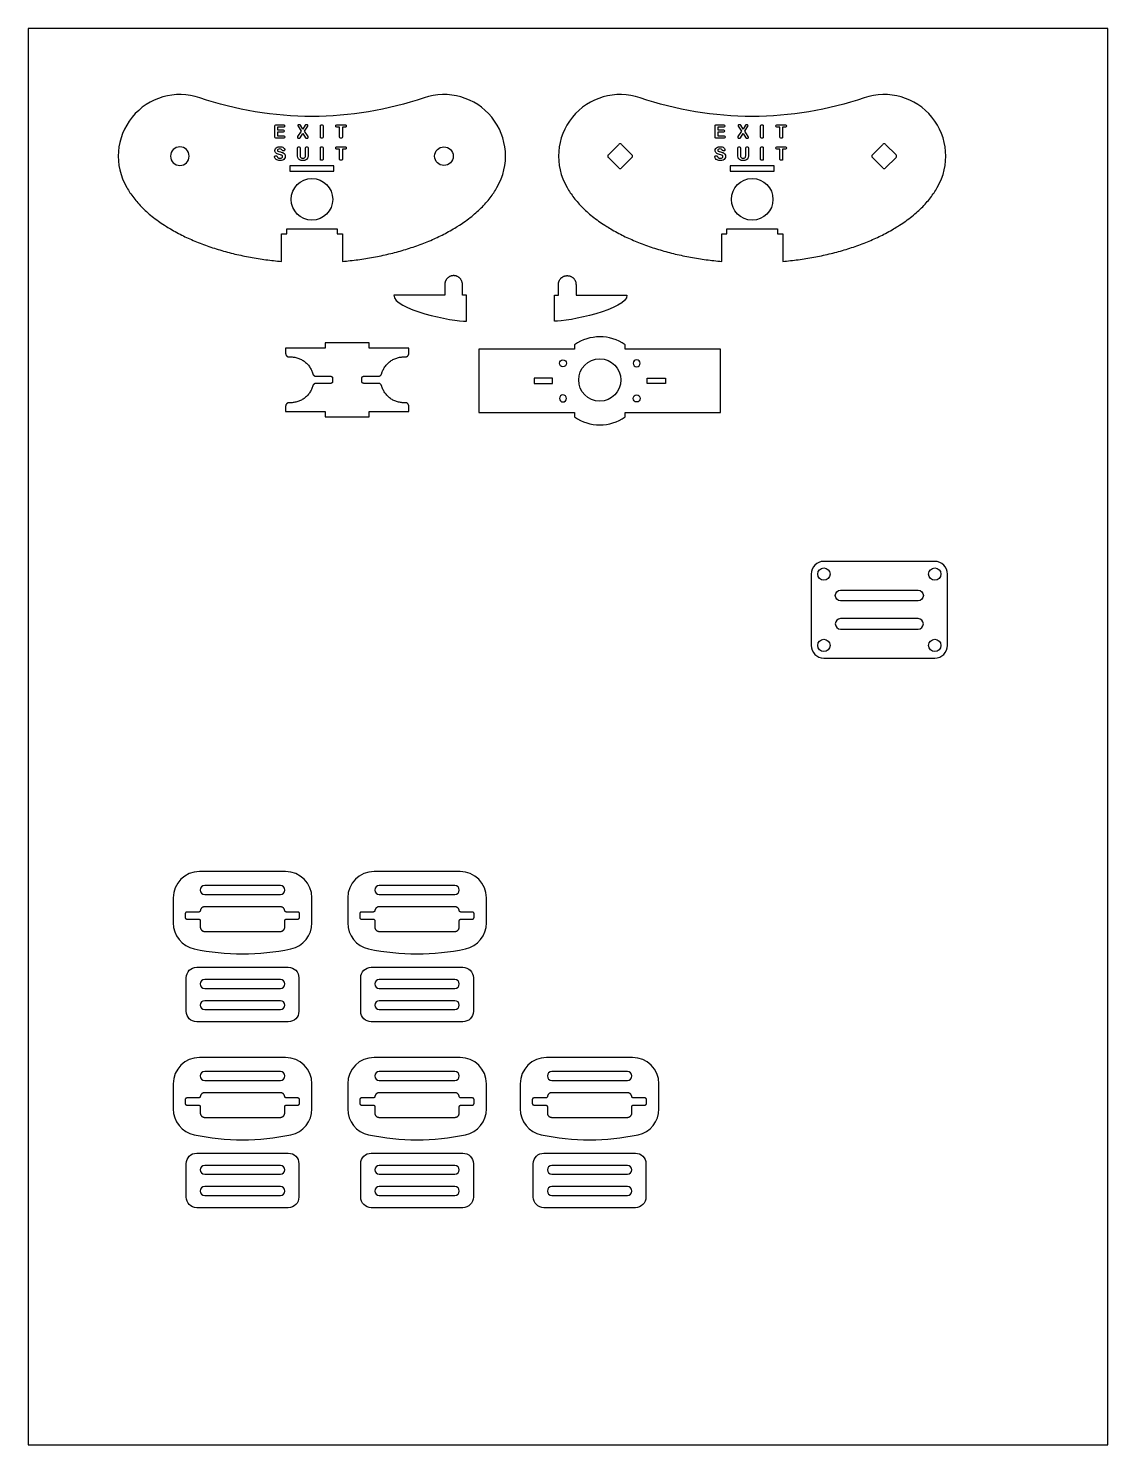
# Model space of a CAD drawing. Header units: millimetres. Extents: x -610 to 2074, y -2456 to 950.
# Drawn here: x 854 to 1467, y -2456 to -1652 of the extents above; entities that cross this region are included whole.
import ezdxf

# ---------------------------------------------------------------- set-up
doc = ezdxf.new("R2010")
doc.units = ezdxf.units.MM
doc.layers.add('18mm birch plywood sheet', color=11, linetype='Continuous', true_color=0xff6151)
doc.layers.add('3mm stainless', color=18, linetype='Continuous', true_color=0x000000)

msp = doc.modelspace()

# ---------------------------------------------------------------- linework, layer by layer
at = {"layer": '18mm birch plywood sheet'}
msp.add_lwpolyline([(854.21, -2455.77), (1467.41, -2455.77), (1467.41, -1651.56), (854.21, -1651.56)], close=True, dxfattribs=at)
at = {"layer": '3mm stainless', "color": 18, "true_color": 0x000000}
for p, q in [((994.61, -1723.96), (995.04, -1723.92)), ((999.36, -1721.09), (998.88, -1721.11)), ((1244.73, -1723.96), (1245.16, -1723.92)), ((1249.48, -1721.09), (1249, -1721.11))]:
    msp.add_line(p, q, dxfattribs=at)
at = {"layer": '3mm stainless'}
for p, q in [((1000.32, -2130.34), (951.5, -2130.34)), ((1099.47, -2130.34), (1050.65, -2130.34)), ((936.5, -2145.34), (936.5, -2159.54)), ((1015.32, -2159.54), (1015.32, -2145.34)), ((1035.65, -2145.34), (1035.65, -2159.54)), ((1114.47, -2159.54), (1114.47, -2145.34)), ((1000.32, -2235.92), (951.5, -2235.92)), ((1099.47, -2235.92), (1050.65, -2235.92)), ((1197.49, -2235.92), (1148.67, -2235.92)), ((936.5, -2250.92), (936.5, -2265.12)), ((1015.32, -2265.12), (1015.32, -2250.92)), ((1035.65, -2250.92), (1035.65, -2265.12)), ((1114.47, -2265.12), (1114.47, -2250.92)), ((1133.67, -2250.92), (1133.67, -2265.12)), ((1212.49, -2265.12), (1212.49, -2250.92))]:
    msp.add_line(p, q, dxfattribs=at)
at = {"layer": '3mm stainless', "color": 18, "true_color": 0x000000}
for points in [[(994.21, -1713.36), (994.21, -1706.87)], [(994.76, -1706.32), (999.29, -1706.32)], [(999.29, -1707.6), (995.74, -1707.6), (995.74, -1709.28), (999.01, -1709.28)], [(999.01, -1710.56), (995.74, -1710.56), (995.74, -1712.63), (999.44, -1712.63)], [(999.56, -1709.83), (999.56, -1710.01)], [(999.84, -1706.87), (999.84, -1707.05)], [(1007.43, -1707.17), (1009.23, -1709.95), (1007.19, -1713.06)], [(1008.36, -1706.32), (1007.89, -1706.32)], [(1008.63, -1713.66), (1010.16, -1711.28), (1011.68, -1713.66)], [(1011.52, -1706.58), (1010.19, -1708.76), (1008.83, -1706.58)], [(1013.13, -1713.06), (1011.1, -1710), (1012.92, -1707.16)], [(1012.45, -1706.32), (1011.99, -1706.32)], [(1020.13, -1713.36), (1020.13, -1706.87)], [(1020.68, -1706.32), (1021.11, -1706.32)], [(1021.66, -1706.87), (1021.66, -1713.36)], [(1028.84, -1707.05), (1028.84, -1706.87)], [(1029.39, -1706.32), (1034.32, -1706.32)], [(1031.09, -1713.36), (1031.09, -1707.6), (1029.39, -1707.6)], [(1034.32, -1707.6), (1032.62, -1707.6), (1032.62, -1713.36)], [(1034.87, -1706.87), (1034.87, -1707.05)], [(1244.33, -1713.36), (1244.33, -1706.87)], [(1244.88, -1706.32), (1249.41, -1706.32)], [(1249.41, -1707.6), (1245.87, -1707.6), (1245.87, -1709.28), (1249.13, -1709.28)], [(1249.13, -1710.56), (1245.87, -1710.56), (1245.87, -1712.63), (1249.56, -1712.63)], [(1249.68, -1709.83), (1249.68, -1710.01)], [(1249.96, -1706.87), (1249.96, -1707.05)], [(1257.55, -1707.17), (1259.35, -1709.95), (1257.31, -1713.06)], [(1258.49, -1706.32), (1258.01, -1706.32)], [(1258.76, -1713.66), (1260.28, -1711.28), (1261.8, -1713.66)], [(1261.64, -1706.58), (1260.31, -1708.76), (1258.95, -1706.58)], [(1263.25, -1713.06), (1261.22, -1710), (1263.04, -1707.16)], [(1262.58, -1706.32), (1262.11, -1706.32)], [(1270.25, -1713.36), (1270.25, -1706.87)], [(1270.8, -1706.32), (1271.23, -1706.32)], [(1271.78, -1706.87), (1271.78, -1713.36)], [(1278.96, -1707.05), (1278.96, -1706.87)], [(1279.51, -1706.32), (1284.44, -1706.32)], [(1281.21, -1713.36), (1281.21, -1707.6), (1279.51, -1707.6)], [(1284.44, -1707.6), (1282.75, -1707.6), (1282.75, -1713.36)], [(1284.99, -1706.87), (1284.99, -1707.05)], [(999.44, -1713.91), (994.76, -1713.91)], [(999.99, -1713.18), (999.99, -1713.36)], [(1007.14, -1722.94), (1007.14, -1719.44)], [(1007.65, -1713.91), (1008.17, -1713.91)], [(1007.69, -1718.89), (1008.12, -1718.89)], [(1008.67, -1719.44), (1008.67, -1723.01)], [(1011.66, -1723.09), (1011.66, -1719.44)], [(1012.14, -1713.91), (1012.67, -1713.91)], [(1012.21, -1718.89), (1012.64, -1718.89)], [(1013.19, -1719.44), (1013.19, -1722.88)], [(1020.12, -1725.94), (1020.12, -1719.44)], [(1020.67, -1718.89), (1021.1, -1718.89)], [(1021.11, -1713.91), (1020.68, -1713.91)], [(1021.65, -1719.44), (1021.65, -1725.94)], [(1028.83, -1719.63), (1028.83, -1719.44)], [(1029.38, -1718.89), (1034.32, -1718.89)], [(1031.09, -1725.94), (1031.09, -1720.18), (1029.38, -1720.18)], [(1032.07, -1713.91), (1031.64, -1713.91)], [(1034.32, -1720.18), (1032.62, -1720.18), (1032.62, -1725.94)], [(1034.87, -1719.44), (1034.87, -1719.63)], [(1249.56, -1713.91), (1244.88, -1713.91)], [(1250.11, -1713.18), (1250.11, -1713.36)], [(1257.26, -1722.94), (1257.26, -1719.44)], [(1257.77, -1713.91), (1258.29, -1713.91)], [(1257.81, -1718.89), (1258.24, -1718.89)], [(1258.79, -1719.44), (1258.79, -1723.01)], [(1261.78, -1723.09), (1261.78, -1719.44)], [(1262.27, -1713.91), (1262.79, -1713.91)], [(1262.33, -1718.89), (1262.76, -1718.89)], [(1263.31, -1719.44), (1263.31, -1722.88)], [(1270.24, -1725.94), (1270.24, -1719.44)], [(1270.79, -1718.89), (1271.23, -1718.89)], [(1271.23, -1713.91), (1270.8, -1713.91)], [(1271.78, -1719.44), (1271.78, -1725.94)], [(1278.95, -1719.63), (1278.95, -1719.44)], [(1279.5, -1718.89), (1284.44, -1718.89)], [(1281.21, -1725.94), (1281.21, -1720.18), (1279.5, -1720.18)], [(1282.2, -1713.91), (1281.76, -1713.91)], [(1284.44, -1720.18), (1282.74, -1720.18), (1282.74, -1725.94)], [(1284.99, -1719.44), (1284.99, -1719.63)], [(1021.1, -1726.49), (1020.67, -1726.49)], [(1032.07, -1726.49), (1031.64, -1726.49)], [(1271.23, -1726.49), (1270.79, -1726.49)], [(1282.19, -1726.49), (1281.76, -1726.49)]]:
    msp.add_lwpolyline(points, dxfattribs=at)
at = {"layer": '3mm stainless'}
for points in [[(1189.74, -1717.43), (1183.73, -1723.44)], [(1197.16, -1723.44), (1191.15, -1717.43)], [(1339.74, -1717.43), (1333.73, -1723.44)], [(1347.16, -1723.44), (1341.15, -1717.43)], [(1183.73, -1724.85), (1189.74, -1730.86)], [(1191.15, -1730.86), (1197.16, -1724.85)], [(1333.73, -1724.85), (1339.74, -1730.86)], [(1341.15, -1730.86), (1347.16, -1724.85)], [(997.99, -1783.92), (997.99, -1768.32), (1001, -1768.32), (1001, -1765.32), (1029.68, -1765.32), (1029.68, -1768.32), (1032.69, -1768.32), (1032.69, -1783.91)], [(1248.11, -1783.92), (1248.11, -1768.32), (1251.12, -1768.32), (1251.12, -1765.32), (1279.8, -1765.32), (1279.8, -1768.32), (1282.81, -1768.32), (1282.81, -1783.91)], [(1164.53, -1831.25), (1164.54, -1833.74), (1110.21, -1833.74), (1110.21, -1869.71), (1164.55, -1869.72), (1164.54, -1872.21)], [(1193.21, -1872.21), (1193.21, -1869.72), (1247.54, -1869.73), (1247.54, -1833.73), (1193.2, -1833.74), (1193.2, -1831.24)], [(1369.18, -1954.22), (1306.18, -1954.22)], [(1298.98, -1961.42), (1298.98, -2001.92)], [(1376.38, -2001.92), (1376.38, -1961.42)], [(1315.68, -1970.62), (1359.68, -1970.62)], [(1359.68, -1976.62), (1315.68, -1976.62)], [(1359.68, -1986.72), (1315.68, -1986.72)], [(1315.68, -1992.72), (1359.68, -1992.72)], [(1306.18, -2009.12), (1369.18, -2009.12)], [(997.41, -2138.34), (954.41, -2138.34)], [(1096.56, -2138.34), (1053.56, -2138.34)], [(954.41, -2143.34), (997.41, -2143.34)], [(1053.56, -2143.34), (1096.56, -2143.34)], [(949.91, -2184.67), (1001.91, -2184.67)], [(1049.06, -2184.67), (1101.06, -2184.67)], [(943.91, -2209.67), (943.91, -2190.67)], [(997.41, -2191.67), (954.41, -2191.67)], [(1007.91, -2190.67), (1007.91, -2209.67)], [(1043.06, -2209.67), (1043.06, -2190.67)], [(1096.56, -2191.67), (1053.56, -2191.67)], [(1107.06, -2190.67), (1107.06, -2209.67)], [(954.41, -2196.67), (997.41, -2196.67)], [(1053.56, -2196.67), (1096.56, -2196.67)], [(997.41, -2203.67), (954.41, -2203.67)], [(954.41, -2208.67), (997.41, -2208.67)], [(1096.56, -2203.67), (1053.56, -2203.67)], [(1053.56, -2208.67), (1096.56, -2208.67)], [(1001.91, -2215.67), (949.91, -2215.67)], [(1101.06, -2215.67), (1049.06, -2215.67)], [(997.41, -2243.92), (954.41, -2243.92)], [(954.41, -2248.92), (997.41, -2248.92)], [(1096.56, -2243.92), (1053.56, -2243.92)], [(1053.56, -2248.92), (1096.56, -2248.92)], [(1194.58, -2243.92), (1151.58, -2243.92)], [(1151.58, -2248.92), (1194.58, -2248.92)], [(949.91, -2290.24), (1001.91, -2290.24)], [(1049.06, -2290.24), (1101.06, -2290.24)], [(1147.08, -2290.24), (1199.08, -2290.24)], [(943.91, -2315.24), (943.91, -2296.24)], [(997.41, -2297.24), (954.41, -2297.24)], [(1007.91, -2296.24), (1007.91, -2315.24)], [(1043.06, -2315.24), (1043.06, -2296.24)], [(1096.56, -2297.24), (1053.56, -2297.24)], [(1107.06, -2296.24), (1107.06, -2315.24)], [(1141.08, -2315.24), (1141.08, -2296.24)], [(1194.58, -2297.24), (1151.58, -2297.24)], [(1205.08, -2296.24), (1205.08, -2315.24)], [(954.41, -2302.24), (997.41, -2302.24)], [(1053.56, -2302.24), (1096.56, -2302.24)], [(1151.58, -2302.24), (1194.58, -2302.24)], [(997.41, -2309.24), (954.41, -2309.24)], [(954.41, -2314.24), (997.41, -2314.24)], [(1096.56, -2309.24), (1053.56, -2309.24)], [(1053.56, -2314.24), (1096.56, -2314.24)], [(1194.58, -2309.24), (1151.58, -2309.24)], [(1151.58, -2314.24), (1194.58, -2314.24)], [(1001.91, -2321.24), (949.91, -2321.24)], [(1101.06, -2321.24), (1049.06, -2321.24)], [(1199.08, -2321.24), (1147.08, -2321.24)]]:
    msp.add_lwpolyline(points, dxfattribs=at)
for points in [[(1002.82, -1732.7), (1027.82, -1732.7), (1027.82, -1729.7), (1002.82, -1729.7)], [(1252.94, -1732.7), (1277.94, -1732.7), (1277.94, -1729.7), (1252.94, -1729.7)], [(1141.62, -1853.22), (1151.94, -1853.22), (1151.94, -1850.22), (1141.62, -1850.22)], [(1216.11, -1853.22), (1205.8, -1853.22), (1205.8, -1850.22), (1216.11, -1850.22)]]:
    msp.add_lwpolyline(points, close=True, dxfattribs=at)
at = {"layer": '3mm stainless', "extrusion": (0, 0, -1)}
for centre, radius in [((-940.32, -1724.15), 5.28), ((-1199.82, -1841.73), 2), ((-1157.93, -1861.73), 2)]:
    msp.add_circle(centre, radius, dxfattribs=at)
at = {"layer": '3mm stainless'}
for centre, radius in [((1090.32, -1724.15), 5.28), ((1015.33, -1748.67), 11.82), ((1265.45, -1748.67), 11.82), ((1157.93, -1841.73), 2), ((1178.87, -1851.22), 12), ((1199.82, -1861.73), 2), ((1306.18, -1961.42), 3.5), ((1369.18, -1961.42), 3.5), ((1306.18, -2001.92), 3.5), ((1369.18, -2001.92), 3.5)]:
    msp.add_circle(centre, radius, dxfattribs=at)
for centre, radius, start, end in [((940.32, -1724.15), 35, 71.15265, 210.5633), ((1090.32, -1724.15), 35, 329.4367, 108.84735), ((1190.44, -1724.15), 35, 71.15265, 210.5633), ((1340.44, -1724.15), 35, 329.4367, 108.84735), ((1190.44, -1718.13), 1, 45, 135), ((1340.44, -1718.13), 1, 45, 135), ((1184.43, -1724.15), 1, 135, 225), ((1196.45, -1724.15), 1, 315, 45), ((1334.43, -1724.15), 1, 135, 225), ((1346.45, -1724.15), 1, 315, 45), ((1190.44, -1730.16), 1, 225, 315), ((1340.44, -1730.16), 1, 225, 315), ((1178.88, -1851.73), 25, 55.0385, 125.01455), ((1178.88, -1851.73), 25, 235.01828, 304.99438), ((1306.18, -1961.42), 7.2, 90, 180), ((1369.18, -1961.42), 7.2, 360, 90), ((1315.68, -1989.72), 3, 90, 180), ((1315.68, -1989.72), 3, 180, 270), ((1359.68, -1989.72), 3, 0, 90), ((1359.68, -1989.72), 3, 270, 0), ((1306.18, -2001.92), 7.2, 180, 270), ((1369.18, -2001.92), 7.2, 270, 0), ((951.5, -2145.34), 15, 90, 180), ((1000.32, -2145.34), 15, 0, 90), ((1050.65, -2145.34), 15, 90, 180), ((1099.47, -2145.34), 15, 0, 90), ((954.41, -2140.84), 2.5, 90, 180), ((997.41, -2140.84), 2.5, 0, 90), ((1053.56, -2140.84), 2.5, 90, 180), ((1096.56, -2140.84), 2.5, 0, 90), ((954.41, -2140.84), 2.5, 180, 270), ((997.41, -2140.84), 2.5, 270, 0), ((1053.56, -2140.84), 2.5, 180, 270), ((1096.56, -2140.84), 2.5, 270, 0), ((951.5, -2159.54), 15, 180, 258.10632), ((1000.32, -2159.54), 15, 281.89368, 0), ((1050.65, -2159.54), 15, 180, 258.10632), ((1099.47, -2159.54), 15, 281.89368, 0), ((975.91, -2043.65), 133.44, 258.10632, 281.89368), ((1075.06, -2043.65), 133.44, 258.10632, 281.89368), ((954.41, -2194.17), 2.5, 90, 180), ((954.41, -2194.17), 2.5, 180, 270), ((997.41, -2194.17), 2.5, 0, 90), ((997.41, -2194.17), 2.5, 270, 0), ((1053.56, -2194.17), 2.5, 90, 180), ((1053.56, -2194.17), 2.5, 180, 270), ((1096.56, -2194.17), 2.5, 0, 90), ((1096.56, -2194.17), 2.5, 270, 0), ((954.41, -2206.17), 2.5, 90, 180), ((954.41, -2206.17), 2.5, 180, 270), ((997.41, -2206.17), 2.5, 0, 90), ((997.41, -2206.17), 2.5, 270, 0), ((1053.56, -2206.17), 2.5, 90, 180), ((1053.56, -2206.17), 2.5, 180, 270), ((1096.56, -2206.17), 2.5, 0, 90), ((1096.56, -2206.17), 2.5, 270, 0), ((951.5, -2250.92), 15, 90, 180), ((1000.32, -2250.92), 15, 0, 90), ((1050.65, -2250.92), 15, 90, 180), ((1099.47, -2250.92), 15, 0, 90), ((1148.67, -2250.92), 15, 90, 180), ((1197.49, -2250.92), 15, 0, 90), ((954.41, -2246.42), 2.5, 90, 180), ((954.41, -2246.42), 2.5, 180, 270), ((997.41, -2246.42), 2.5, 0, 90), ((997.41, -2246.42), 2.5, 270, 0), ((1053.56, -2246.42), 2.5, 90, 180), ((1053.56, -2246.42), 2.5, 180, 270), ((1096.56, -2246.42), 2.5, 0, 90), ((1096.56, -2246.42), 2.5, 270, 0), ((1151.58, -2246.42), 2.5, 90, 180), ((1151.58, -2246.42), 2.5, 180, 270), ((1194.58, -2246.42), 2.5, 0, 90), ((1194.58, -2246.42), 2.5, 270, 0), ((951.5, -2265.12), 15, 180, 258.10632), ((1000.32, -2265.12), 15, 281.89368, 0), ((1050.65, -2265.12), 15, 180, 258.10632), ((1099.47, -2265.12), 15, 281.89368, 0), ((1148.67, -2265.12), 15, 180, 258.10632), ((1197.49, -2265.12), 15, 281.89368, 0), ((975.91, -2149.22), 133.44, 258.10632, 281.89368), ((1075.06, -2149.22), 133.44, 258.10632, 281.89368), ((1173.08, -2149.22), 133.44, 258.10632, 281.89368), ((954.41, -2299.74), 2.5, 90, 180), ((954.41, -2299.74), 2.5, 180, 270), ((997.41, -2299.74), 2.5, 0, 90), ((997.41, -2299.74), 2.5, 270, 0), ((1053.56, -2299.74), 2.5, 90, 180), ((1053.56, -2299.74), 2.5, 180, 270), ((1096.56, -2299.74), 2.5, 0, 90), ((1096.56, -2299.74), 2.5, 270, 0), ((1151.58, -2299.74), 2.5, 90, 180), ((1151.58, -2299.74), 2.5, 180, 270), ((1194.58, -2299.74), 2.5, 0, 90), ((1194.58, -2299.74), 2.5, 270, 0), ((954.41, -2311.74), 2.5, 90, 180), ((954.41, -2311.74), 2.5, 180, 270), ((997.41, -2311.74), 2.5, 0, 90), ((997.41, -2311.74), 2.5, 270, 0), ((1053.56, -2311.74), 2.5, 90, 180), ((1053.56, -2311.74), 2.5, 180, 270), ((1096.56, -2311.74), 2.5, 0, 90), ((1096.56, -2311.74), 2.5, 270, 0), ((1151.58, -2311.74), 2.5, 90, 180), ((1151.58, -2311.74), 2.5, 180, 270), ((1194.58, -2311.74), 2.5, 0, 90), ((1194.58, -2311.74), 2.5, 270, 0)]:
    msp.add_arc(centre, radius, start, end, dxfattribs=at)
at = {"layer": '3mm stainless', "extrusion": (0, 0, -1)}
for centre, radius, start, end in [((-1015.32, -1504.43), 197.16, 251.15264, 288.84736), ((-1265.44, -1504.43), 197.16, 251.15264, 288.84736), ((-1315.68, -1973.62), 3, 0, 90), ((-1315.68, -1973.62), 3, 270, 0), ((-1359.68, -1973.62), 3, 90, 180), ((-1359.68, -1973.62), 3, 180, 270), ((-949.91, -2190.67), 6, 0, 90), ((-1001.91, -2190.67), 6, 90, 180), ((-1049.06, -2190.67), 6, 0, 90), ((-1101.06, -2190.67), 6, 90, 180), ((-949.91, -2209.67), 6, 270, 0), ((-1001.91, -2209.67), 6, 180, 270), ((-1049.06, -2209.67), 6, 270, 0), ((-1101.06, -2209.67), 6, 180, 270), ((-949.91, -2296.24), 6, 0, 90), ((-1001.91, -2296.24), 6, 90, 180), ((-1049.06, -2296.24), 6, 0, 90), ((-1101.06, -2296.24), 6, 90, 180), ((-1147.08, -2296.24), 6, 0, 90), ((-1199.08, -2296.24), 6, 90, 180), ((-949.91, -2315.24), 6, 270, 0), ((-1001.91, -2315.24), 6, 180, 270), ((-1049.06, -2315.24), 6, 270, 0), ((-1101.06, -2315.24), 6, 180, 270), ((-1147.08, -2315.24), 6, 270, 0), ((-1199.08, -2315.24), 6, 180, 270)]:
    msp.add_arc(centre, radius, start, end, dxfattribs=at)
at = {"layer": '3mm stainless', "color": 18, "true_color": 0x000000, "extrusion": (0, 0, -1)}
for centre, start, end in [((-994.76, -1706.87), 0, 90), ((-999.01, -1709.83), 90, 180), ((-999.01, -1710.01), 180, 270), ((-999.29, -1706.87), 90, 180), ((-999.29, -1707.05), 180, 270), ((-999.44, -1713.18), 90, 180), ((-1020.68, -1706.87), 0, 90), ((-1021.11, -1706.87), 90, 180), ((-1029.39, -1706.87), 0, 90), ((-1029.39, -1707.05), 270, 0), ((-1034.32, -1706.87), 90, 180), ((-1034.32, -1707.05), 180, 270), ((-1244.88, -1706.87), 0, 90), ((-1249.13, -1709.83), 90, 180), ((-1249.13, -1710.01), 180, 270), ((-1249.41, -1706.87), 90, 180), ((-1249.41, -1707.05), 180, 270), ((-1249.56, -1713.18), 90, 180), ((-1270.8, -1706.87), 0, 90), ((-1271.23, -1706.87), 90, 180), ((-1279.51, -1706.87), 0, 90), ((-1279.51, -1707.05), 270, 0), ((-1284.44, -1706.87), 90, 180), ((-1284.44, -1707.05), 180, 270), ((-994.76, -1713.36), 270, 0), ((-998.85, -1720.56), 267.48995, 339.18147), ((-999.33, -1720.54), 162.80471, 267.48995), ((-999.44, -1713.36), 180, 270), ((-1007.69, -1719.44), 0, 90), ((-1008.12, -1719.44), 90, 180), ((-1012.21, -1719.44), 0, 90), ((-1012.64, -1719.44), 90, 180), ((-1020.67, -1719.44), 0, 90), ((-1020.68, -1713.36), 270, 0), ((-1021.1, -1719.44), 90, 180), ((-1021.11, -1713.36), 180, 270), ((-1029.38, -1719.44), 0, 90), ((-1029.38, -1719.63), 270, 0), ((-1031.64, -1713.36), 270, 0), ((-1032.07, -1713.36), 180, 270), ((-1034.32, -1719.44), 90, 180), ((-1034.32, -1719.63), 180, 270), ((-1244.88, -1713.36), 270, 0), ((-1248.97, -1720.56), 267.48995, 339.18147), ((-1249.45, -1720.54), 162.80471, 267.48995), ((-1249.56, -1713.36), 180, 270), ((-1257.81, -1719.44), 0, 90), ((-1258.24, -1719.44), 90, 180), ((-1262.33, -1719.44), 0, 90), ((-1262.76, -1719.44), 90, 180), ((-1270.79, -1719.44), 0, 90), ((-1270.8, -1713.36), 270, 0), ((-1271.23, -1713.36), 180, 270), ((-1271.23, -1719.44), 90, 180), ((-1279.5, -1719.44), 0, 90), ((-1279.5, -1719.63), 270, 0), ((-1281.76, -1713.36), 270, 0), ((-1282.2, -1713.36), 180, 270), ((-1284.44, -1719.44), 90, 180), ((-1284.44, -1719.63), 180, 270), ((-994.67, -1724.5), 344.0905, 84.44896), ((-995.09, -1724.46), 84.44896, 160.9842), ((-1020.67, -1725.94), 270, 0), ((-1021.1, -1725.94), 180, 270), ((-1031.64, -1725.94), 270, 0), ((-1032.07, -1725.94), 180, 270), ((-1244.79, -1724.5), 344.0905, 84.44896), ((-1245.21, -1724.46), 84.44896, 160.9842), ((-1270.79, -1725.94), 270, 0), ((-1271.23, -1725.94), 180, 270), ((-1281.76, -1725.94), 270, 0), ((-1282.19, -1725.94), 180, 270)]:
    msp.add_arc(centre, 0.55, start, end, dxfattribs=at)
at = {"layer": '3mm stainless', "color": 18, "true_color": 0x000000}
for centre, start, end in [((1007.89, -1706.87), 90, 212.92541), ((1008.36, -1706.87), 31.96921, 90), ((1011.99, -1706.87), 90, 148.5508), ((1012.45, -1706.87), 327.3567, 90), ((1258.01, -1706.87), 90, 212.92541), ((1258.49, -1706.87), 31.96921, 90), ((1262.11, -1706.87), 90, 148.5508), ((1262.58, -1706.87), 327.3567, 90), ((1007.65, -1713.36), 146.78115, 270), ((1008.17, -1713.36), 270, 327.25448), ((1012.14, -1713.36), 212.65974, 270), ((1012.67, -1713.36), 270, 33.5992), ((1257.77, -1713.36), 146.78115, 270), ((1258.29, -1713.36), 270, 327.25448), ((1262.27, -1713.36), 212.65974, 270), ((1262.79, -1713.36), 270, 33.5992)]:
    msp.add_arc(centre, 0.55, start, end, dxfattribs=at)
for points in [[(994.29, -1720.88), (994.29, -1720.5), (994.4, -1720.13), (994.62, -1719.8)], [(994.99, -1722.41), (994.52, -1721.99), (994.29, -1721.48), (994.29, -1720.88)], [(994.62, -1719.8), (994.83, -1719.46), (995.15, -1719.2), (995.56, -1719.03)], [(995.56, -1719.03), (995.98, -1718.85), (996.47, -1718.76), (997.06, -1718.76)], [(996, -1720.31), (995.83, -1720.42), (995.75, -1720.58), (995.75, -1720.78)], [(995.75, -1720.78), (995.75, -1720.96), (995.83, -1721.11), (995.98, -1721.24)], [(997.04, -1720.03), (996.6, -1720.03), (996.25, -1720.12), (996, -1720.31)], [(998.01, -1720.29), (997.8, -1720.12), (997.47, -1720.03), (997.04, -1720.03)], [(997.06, -1718.76), (998.01, -1718.76), (998.73, -1718.97), (999.21, -1719.39)], [(998.34, -1720.76), (998.26, -1720.56), (998.15, -1720.4), (998.01, -1720.29)], [(999.21, -1719.39), (999.52, -1719.66), (999.74, -1719.99), (999.86, -1720.38)], [(1244.41, -1720.88), (1244.41, -1720.5), (1244.52, -1720.13), (1244.74, -1719.8)], [(1245.11, -1722.41), (1244.64, -1721.99), (1244.41, -1721.48), (1244.41, -1720.88)], [(1244.74, -1719.8), (1244.96, -1719.46), (1245.27, -1719.2), (1245.69, -1719.03)], [(1245.69, -1719.03), (1246.1, -1718.85), (1246.6, -1718.76), (1247.18, -1718.76)], [(1246.12, -1720.31), (1245.95, -1720.42), (1245.87, -1720.58), (1245.87, -1720.78)], [(1245.87, -1720.78), (1245.87, -1720.96), (1245.95, -1721.11), (1246.1, -1721.24)], [(1247.16, -1720.03), (1246.72, -1720.03), (1246.37, -1720.12), (1246.12, -1720.31)], [(1248.13, -1720.29), (1247.92, -1720.12), (1247.6, -1720.03), (1247.16, -1720.03)], [(1247.18, -1718.76), (1248.13, -1718.76), (1248.85, -1718.97), (1249.33, -1719.39)], [(1248.46, -1720.76), (1248.38, -1720.56), (1248.27, -1720.4), (1248.13, -1720.29)], [(1249.33, -1719.39), (1249.64, -1719.66), (1249.86, -1719.99), (1249.98, -1720.38)], [(994.93, -1725.96), (994.56, -1725.63), (994.29, -1725.2), (994.14, -1724.66)], [(997.15, -1726.62), (996.19, -1726.62), (995.45, -1726.4), (994.93, -1725.96)], [(996.72, -1723.16), (995.89, -1722.96), (995.32, -1722.71), (994.99, -1722.41)], [(995.61, -1724.28), (995.71, -1724.58), (995.86, -1724.81), (996.05, -1724.97)], [(995.98, -1721.24), (996.17, -1721.4), (996.64, -1721.57), (997.39, -1721.75)], [(996.05, -1724.97), (996.32, -1725.21), (996.69, -1725.33), (997.16, -1725.33)], [(997.94, -1723.49), (997.76, -1723.43), (997.35, -1723.32), (996.72, -1723.16)], [(998.8, -1726.34), (998.36, -1726.53), (997.81, -1726.62), (997.15, -1726.62)], [(997.16, -1725.33), (997.65, -1725.33), (998.03, -1725.22), (998.28, -1725.01)], [(997.39, -1721.75), (998.14, -1721.92), (998.69, -1722.11), (999.04, -1722.29)], [(998.49, -1723.82), (998.39, -1723.7), (998.21, -1723.59), (997.94, -1723.49)], [(998.28, -1725.01), (998.53, -1724.8), (998.65, -1724.56), (998.65, -1724.28)], [(998.65, -1724.28), (998.65, -1724.1), (998.6, -1723.95), (998.49, -1723.82)], [(999.82, -1725.5), (999.58, -1725.88), (999.24, -1726.16), (998.8, -1726.34)], [(999.04, -1722.29), (999.4, -1722.48), (999.68, -1722.74), (999.88, -1723.07)], [(1000.19, -1724.27), (1000.19, -1724.71), (1000.07, -1725.12), (999.82, -1725.5)], [(999.88, -1723.07), (1000.09, -1723.39), (1000.19, -1723.79), (1000.19, -1724.27)], [(1007.29, -1724.87), (1007.19, -1724.44), (1007.14, -1723.79), (1007.14, -1722.94)], [(1007.72, -1725.71), (1007.5, -1725.44), (1007.35, -1725.16), (1007.29, -1724.87)], [(1008.6, -1726.36), (1008.23, -1726.2), (1007.93, -1725.98), (1007.72, -1725.71)], [(1010.25, -1726.62), (1009.53, -1726.62), (1008.98, -1726.53), (1008.6, -1726.36)], [(1008.67, -1723.01), (1008.67, -1723.66), (1008.69, -1724.08), (1008.73, -1724.27)], [(1008.73, -1724.27), (1008.79, -1724.59), (1008.95, -1724.83), (1009.19, -1725.02)], [(1009.19, -1725.02), (1009.44, -1725.21), (1009.78, -1725.31), (1010.21, -1725.31)], [(1010.21, -1725.31), (1010.64, -1725.31), (1010.97, -1725.22), (1011.19, -1725.04)], [(1011.71, -1726.38), (1011.34, -1726.54), (1010.85, -1726.62), (1010.25, -1726.62)], [(1011.19, -1725.04), (1011.41, -1724.86), (1011.54, -1724.64), (1011.59, -1724.38)], [(1011.59, -1724.38), (1011.63, -1724.12), (1011.66, -1723.69), (1011.66, -1723.09)], [(1012.61, -1725.77), (1012.38, -1726.03), (1012.09, -1726.23), (1011.71, -1726.38)], [(1013.07, -1724.81), (1012.98, -1725.19), (1012.83, -1725.51), (1012.61, -1725.77)], [(1013.19, -1722.88), (1013.19, -1723.79), (1013.15, -1724.44), (1013.07, -1724.81)], [(1245.06, -1725.96), (1244.68, -1725.63), (1244.41, -1725.2), (1244.26, -1724.66)], [(1247.27, -1726.62), (1246.31, -1726.62), (1245.57, -1726.4), (1245.06, -1725.96)], [(1246.84, -1723.16), (1246.02, -1722.96), (1245.44, -1722.71), (1245.11, -1722.41)], [(1245.73, -1724.28), (1245.83, -1724.58), (1245.98, -1724.81), (1246.17, -1724.97)], [(1246.1, -1721.24), (1246.3, -1721.4), (1246.76, -1721.57), (1247.51, -1721.75)], [(1246.17, -1724.97), (1246.45, -1725.21), (1246.82, -1725.33), (1247.28, -1725.33)], [(1248.06, -1723.49), (1247.89, -1723.43), (1247.48, -1723.32), (1246.84, -1723.16)], [(1248.92, -1726.34), (1248.48, -1726.53), (1247.93, -1726.62), (1247.27, -1726.62)], [(1247.28, -1725.33), (1247.78, -1725.33), (1248.15, -1725.22), (1248.4, -1725.01)], [(1247.51, -1721.75), (1248.26, -1721.92), (1248.81, -1722.11), (1249.17, -1722.29)], [(1248.62, -1723.82), (1248.51, -1723.7), (1248.33, -1723.59), (1248.06, -1723.49)], [(1248.4, -1725.01), (1248.65, -1724.8), (1248.77, -1724.56), (1248.77, -1724.28)], [(1248.77, -1724.28), (1248.77, -1724.1), (1248.72, -1723.95), (1248.62, -1723.82)], [(1249.95, -1725.5), (1249.7, -1725.88), (1249.36, -1726.16), (1248.92, -1726.34)], [(1249.17, -1722.29), (1249.52, -1722.48), (1249.8, -1722.74), (1250, -1723.07)], [(1250.31, -1724.27), (1250.31, -1724.71), (1250.19, -1725.12), (1249.95, -1725.5)], [(1250, -1723.07), (1250.21, -1723.39), (1250.31, -1723.79), (1250.31, -1724.27)], [(1257.41, -1724.87), (1257.31, -1724.44), (1257.26, -1723.79), (1257.26, -1722.94)], [(1257.84, -1725.71), (1257.62, -1725.44), (1257.48, -1725.16), (1257.41, -1724.87)], [(1258.73, -1726.36), (1258.35, -1726.2), (1258.05, -1725.98), (1257.84, -1725.71)], [(1260.38, -1726.62), (1259.65, -1726.62), (1259.1, -1726.53), (1258.73, -1726.36)], [(1258.79, -1723.01), (1258.79, -1723.66), (1258.81, -1724.08), (1258.85, -1724.27)], [(1258.85, -1724.27), (1258.91, -1724.59), (1259.07, -1724.83), (1259.32, -1725.02)], [(1259.32, -1725.02), (1259.56, -1725.21), (1259.9, -1725.31), (1260.33, -1725.31)], [(1260.33, -1725.31), (1260.76, -1725.31), (1261.09, -1725.22), (1261.31, -1725.04)], [(1261.84, -1726.38), (1261.46, -1726.54), (1260.98, -1726.62), (1260.38, -1726.62)], [(1261.31, -1725.04), (1261.53, -1724.86), (1261.67, -1724.64), (1261.71, -1724.38)], [(1261.71, -1724.38), (1261.76, -1724.12), (1261.78, -1723.69), (1261.78, -1723.09)], [(1262.73, -1725.77), (1262.51, -1726.03), (1262.21, -1726.23), (1261.84, -1726.38)], [(1263.19, -1724.81), (1263.1, -1725.19), (1262.95, -1725.51), (1262.73, -1725.77)], [(1263.31, -1722.88), (1263.31, -1723.79), (1263.27, -1724.44), (1263.19, -1724.81)]]:
    msp.add_open_spline(points, degree=3, dxfattribs=at)
at = {"layer": '3mm stainless'}
for points, weights in [([(910.18, -1741.94), (930.33, -1777.98), (997.99, -1783.92)], [0.906221372916, 0.784794188696, 0.943320031294]), ([(1032.69, -1783.91), (1100.32, -1777.96), (1120.46, -1741.94)], [0.943212785352, 0.78483527497, 0.906221372878]), ([(1160.31, -1741.94), (1180.45, -1777.98), (1248.11, -1783.92)], [0.906221372916, 0.784794188696, 0.943320031294]), ([(1282.81, -1783.91), (1350.44, -1777.96), (1370.58, -1741.94)], [0.943212785352, 0.78483527497, 0.906221372878]), ([(1002.52, -1838.16), (1013, -1837.55), (1015.8, -1847.67)], [1, 0.777969476412, 1]), ([(1054.96, -1847.67), (1057.77, -1837.55), (1068.25, -1838.16)], [1, 0.777969476412, 1]), ([(1015.8, -1847.67), (1016.21, -1849.14), (1017.73, -1849.14)], [1, 0.795875879134, 1]), ([(1026.07, -1849.14), (1027.07, -1849.14), (1027.07, -1850.14)], [1, 0.707106781187, 1]), ([(1043.69, -1850.14), (1043.69, -1849.14), (1044.69, -1849.14)], [1, 0.707106781187, 1]), ([(1053.04, -1849.14), (1054.56, -1849.14), (1054.96, -1847.67)], [1, 0.795875879134, 1]), ([(1015.8, -1854.6), (1013, -1864.73), (1002.52, -1864.12)], [1, 0.77785853339, 1]), ([(1017.73, -1853.14), (1016.21, -1853.14), (1015.8, -1854.6)], [1, 0.795768968785, 1]), ([(1027.07, -1852.14), (1027.07, -1853.14), (1026.07, -1853.14)], [1, 0.707106781187, 1]), ([(1044.69, -1853.14), (1043.69, -1853.14), (1043.69, -1852.14)], [1, 0.707106781187, 1]), ([(1054.96, -1854.6), (1054.56, -1853.14), (1053.04, -1853.14)], [1, 0.795768968785, 1]), ([(1068.25, -1864.12), (1057.76, -1864.73), (1054.96, -1854.6)], [1, 0.77785853339, 1]), ([(944.32, -2153.34), (943.32, -2153.34), (943.32, -2154.34)], [1, 0.707106781187, 1]), ([(951.93, -2152.49), (951.81, -2153.34), (950.94, -2153.34)], [1, 0.755928946019, 1]), ([(954.41, -2150.34), (952.24, -2150.34), (951.93, -2152.49)], [1, 0.735987099501, 1]), ([(999.88, -2152.49), (999.57, -2150.34), (997.41, -2150.34)], [1, 0.735987099501, 1]), ([(1000.87, -2153.34), (1000.01, -2153.34), (999.88, -2152.49)], [1, 0.755928946018, 1]), ([(1008.32, -2154.34), (1008.32, -2153.34), (1007.32, -2153.34)], [1, 0.707106781187, 1]), ([(1043.47, -2153.34), (1042.47, -2153.34), (1042.47, -2154.34)], [1, 0.707106781187, 1]), ([(1051.09, -2152.49), (1050.96, -2153.34), (1050.1, -2153.34)], [1, 0.755928946019, 1]), ([(1053.56, -2150.34), (1051.4, -2150.34), (1051.09, -2152.49)], [1, 0.735987099501, 1]), ([(1099.04, -2152.49), (1098.73, -2150.34), (1096.56, -2150.34)], [1, 0.735987099501, 1]), ([(1100.03, -2153.34), (1099.16, -2153.34), (1099.04, -2152.49)], [1, 0.755928946018, 1]), ([(1107.47, -2154.34), (1107.47, -2153.34), (1106.47, -2153.34)], [1, 0.707106781187, 1]), ([(943.32, -2156.34), (943.32, -2157.34), (944.32, -2157.34)], [1, 0.707106781187, 1]), ([(950.91, -2157.34), (951.91, -2157.34), (951.91, -2158.34)], [1, 0.707106781187, 1]), ([(951.91, -2161.84), (951.91, -2164.34), (954.41, -2164.34)], [1, 0.707106781187, 1]), ([(997.41, -2164.34), (999.91, -2164.34), (999.91, -2161.84)], [1, 0.707106781187, 1]), ([(999.91, -2158.34), (999.91, -2157.34), (1000.91, -2157.34)], [1, 0.707106781187, 1]), ([(1007.32, -2157.34), (1008.32, -2157.34), (1008.32, -2156.34)], [1, 0.707106781187, 1]), ([(1042.47, -2156.34), (1042.47, -2157.34), (1043.47, -2157.34)], [1, 0.707106781187, 1]), ([(1050.06, -2157.34), (1051.06, -2157.34), (1051.06, -2158.34)], [1, 0.707106781187, 1]), ([(1051.06, -2161.84), (1051.06, -2164.34), (1053.56, -2164.34)], [1, 0.707106781187, 1]), ([(1096.56, -2164.34), (1099.06, -2164.34), (1099.06, -2161.84)], [1, 0.707106781187, 1]), ([(1099.06, -2158.34), (1099.06, -2157.34), (1100.06, -2157.34)], [1, 0.707106781187, 1]), ([(1106.47, -2157.34), (1107.47, -2157.34), (1107.47, -2156.34)], [1, 0.707106781187, 1]), ([(944.32, -2258.92), (943.32, -2258.92), (943.32, -2259.92)], [1, 0.707106781187, 1]), ([(951.93, -2258.06), (951.81, -2258.92), (950.94, -2258.92)], [1, 0.755928946019, 1]), ([(954.41, -2255.92), (952.24, -2255.92), (951.93, -2258.06)], [1, 0.735987099501, 1]), ([(999.88, -2258.06), (999.57, -2255.92), (997.41, -2255.92)], [1, 0.735987099501, 1]), ([(1000.87, -2258.92), (1000.01, -2258.92), (999.88, -2258.06)], [1, 0.755928946018, 1]), ([(1008.32, -2259.92), (1008.32, -2258.92), (1007.32, -2258.92)], [1, 0.707106781187, 1]), ([(1043.47, -2258.92), (1042.47, -2258.92), (1042.47, -2259.92)], [1, 0.707106781187, 1]), ([(1051.09, -2258.06), (1050.96, -2258.92), (1050.1, -2258.92)], [1, 0.755928946019, 1]), ([(1053.56, -2255.92), (1051.4, -2255.92), (1051.09, -2258.06)], [1, 0.735987099501, 1]), ([(1099.04, -2258.06), (1098.73, -2255.92), (1096.56, -2255.92)], [1, 0.735987099501, 1]), ([(1100.03, -2258.92), (1099.16, -2258.92), (1099.04, -2258.06)], [1, 0.755928946018, 1]), ([(1107.47, -2259.92), (1107.47, -2258.92), (1106.47, -2258.92)], [1, 0.707106781187, 1]), ([(1141.49, -2258.92), (1140.49, -2258.92), (1140.49, -2259.92)], [1, 0.707106781187, 1]), ([(1149.1, -2258.06), (1148.98, -2258.92), (1148.11, -2258.92)], [1, 0.755928946019, 1]), ([(1151.58, -2255.92), (1149.41, -2255.92), (1149.1, -2258.06)], [1, 0.735987099501, 1]), ([(1197.05, -2258.06), (1196.74, -2255.92), (1194.58, -2255.92)], [1, 0.735987099501, 1]), ([(1198.04, -2258.92), (1197.17, -2258.92), (1197.05, -2258.06)], [1, 0.755928946018, 1]), ([(1205.49, -2259.92), (1205.49, -2258.92), (1204.49, -2258.92)], [1, 0.707106781187, 1]), ([(943.32, -2261.92), (943.32, -2262.92), (944.32, -2262.92)], [1, 0.707106781187, 1]), ([(950.91, -2262.92), (951.91, -2262.92), (951.91, -2263.92)], [1, 0.707106781187, 1]), ([(951.91, -2267.42), (951.91, -2269.92), (954.41, -2269.92)], [1, 0.707106781187, 1]), ([(997.41, -2269.92), (999.91, -2269.92), (999.91, -2267.42)], [1, 0.707106781187, 1]), ([(999.91, -2263.92), (999.91, -2262.92), (1000.91, -2262.92)], [1, 0.707106781187, 1]), ([(1007.32, -2262.92), (1008.32, -2262.92), (1008.32, -2261.92)], [1, 0.707106781187, 1]), ([(1042.47, -2261.92), (1042.47, -2262.92), (1043.47, -2262.92)], [1, 0.707106781187, 1]), ([(1050.06, -2262.92), (1051.06, -2262.92), (1051.06, -2263.92)], [1, 0.707106781187, 1]), ([(1051.06, -2267.42), (1051.06, -2269.92), (1053.56, -2269.92)], [1, 0.707106781187, 1]), ([(1096.56, -2269.92), (1099.06, -2269.92), (1099.06, -2267.42)], [1, 0.707106781187, 1]), ([(1099.06, -2263.92), (1099.06, -2262.92), (1100.06, -2262.92)], [1, 0.707106781187, 1]), ([(1106.47, -2262.92), (1107.47, -2262.92), (1107.47, -2261.92)], [1, 0.707106781187, 1]), ([(1140.49, -2261.92), (1140.49, -2262.92), (1141.49, -2262.92)], [1, 0.707106781187, 1]), ([(1148.08, -2262.92), (1149.08, -2262.92), (1149.08, -2263.92)], [1, 0.707106781187, 1]), ([(1149.08, -2267.42), (1149.08, -2269.92), (1151.58, -2269.92)], [1, 0.707106781187, 1]), ([(1194.58, -2269.92), (1197.08, -2269.92), (1197.08, -2267.42)], [1, 0.707106781187, 1]), ([(1197.08, -2263.92), (1197.08, -2262.92), (1198.08, -2262.92)], [1, 0.707106781187, 1]), ([(1204.49, -2262.92), (1205.49, -2262.92), (1205.49, -2261.92)], [1, 0.707106781187, 1])]:
    msp.add_rational_spline(points, weights, degree=2, dxfattribs=at)
for points, weights, knots in [([(1100.83, -1796.99), (1100.83, -1791.99), (1095.83, -1791.99), (1090.83, -1791.99), (1090.83, -1796.99)], [1, 0.707106781187, 1, 0.707106781187, 1], [16.026383, 16.026383, 16.026383, 23.880365, 23.880365, 31.734347, 31.734347, 31.734347]), ([(1155.36, -1796.99), (1155.36, -1791.99), (1160.36, -1791.99), (1165.36, -1791.99), (1165.36, -1796.99)], [1, 0.707106781187, 1, 0.707106781187, 1], [16.026383, 16.026383, 16.026383, 23.880365, 23.880365, 31.734347, 31.734347, 31.734347]), ([(1000.4, -1836.16), (1000.4, -1837.03), (1001.03, -1837.62), (1001.66, -1838.21), (1002.52, -1838.16)], [1, 0.918228688922, 1, 0.918228688922, 1], [1543.466258, 1543.466258, 1543.466258, 1545.095105, 1545.095105, 1546.723952, 1546.723952, 1546.723952]), ([(1068.25, -1838.16), (1069.11, -1838.21), (1069.74, -1837.62), (1070.36, -1837.03), (1070.36, -1836.16)], [1, 0.918228688922, 1, 0.918228688922, 1], [1463.285223, 1463.285223, 1463.285223, 1464.914069, 1464.914069, 1466.542916, 1466.542916, 1466.542916]), ([(1002.52, -1864.12), (1001.66, -1864.07), (1001.03, -1864.66), (1000.4, -1865.25), (1000.4, -1866.11)], [1, 0.918228688922, 1, 0.918228688922, 1], [1320.28084, 1320.28084, 1320.28084, 1321.909687, 1321.909687, 1323.538534, 1323.538534, 1323.538534]), ([(1070.36, -1866.11), (1070.36, -1865.25), (1069.74, -1864.66), (1069.11, -1864.07), (1068.25, -1864.12)], [1, 0.918228688922, 1, 0.918228688922, 1], [1400.463706, 1400.463706, 1400.463706, 1402.092553, 1402.092553, 1403.721399, 1403.721399, 1403.721399])]:
    msp.add_rational_spline(points, weights, degree=2, knots=knots, dxfattribs=at)
for points, degree in [([(1090.83, -1796.99), (1090.83, -1800.07), (1090.83, -1803.14)], 2), ([(1100.83, -1803.14), (1100.83, -1800.07), (1100.83, -1796.99)], 2), ([(1155.36, -1803.14), (1155.36, -1800.07), (1155.36, -1796.99)], 2), ([(1165.36, -1796.99), (1165.36, -1800.07), (1165.36, -1803.14)], 2), ([(1061.87, -1803.14), (1061.37, -1811), (1095.65, -1818.22), (1103.09, -1817.91)], 3), ([(1090.83, -1803.14), (1076.35, -1803.14), (1061.87, -1803.14)], 2), ([(1103.09, -1803.14), (1101.96, -1803.14), (1100.83, -1803.14)], 2), ([(1103.09, -1817.91), (1103.09, -1810.53), (1103.09, -1803.14)], 2), ([(1194.32, -1803.14), (1194.82, -1811), (1160.54, -1818.22), (1153.09, -1817.91)], 3), ([(1153.09, -1817.91), (1153.09, -1810.53), (1153.09, -1803.14)], 2), ([(1153.09, -1803.14), (1154.22, -1803.14), (1155.36, -1803.14)], 2), ([(1165.36, -1803.14), (1179.84, -1803.14), (1194.32, -1803.14)], 2), ([(1022.88, -1833.14), (1011.64, -1833.14), (1000.4, -1833.14)], 2), ([(1000.4, -1833.14), (1000.4, -1834.65), (1000.4, -1836.16)], 2), ([(1047.88, -1830.14), (1035.38, -1830.14), (1022.88, -1830.14)], 2), ([(1022.88, -1830.14), (1022.88, -1831.64), (1022.88, -1833.14)], 2), ([(1047.88, -1833.14), (1047.88, -1831.64), (1047.88, -1830.14)], 2), ([(1070.36, -1833.14), (1059.12, -1833.14), (1047.88, -1833.14)], 2), ([(1070.36, -1836.16), (1070.36, -1834.65), (1070.36, -1833.14)], 2), ([(1017.73, -1849.14), (1021.9, -1849.14), (1026.07, -1849.14)], 2), ([(1044.69, -1849.14), (1048.86, -1849.14), (1053.04, -1849.14)], 2), ([(1026.07, -1853.14), (1021.9, -1853.14), (1017.73, -1853.14)], 2), ([(1027.07, -1850.14), (1027.07, -1850.64), (1027.07, -1851.14)], 2), ([(1027.07, -1851.14), (1027.07, -1851.64), (1027.07, -1852.14)], 2), ([(1043.69, -1851.14), (1043.69, -1850.64), (1043.69, -1850.14)], 2), ([(1043.69, -1852.14), (1043.69, -1851.64), (1043.69, -1851.14)], 2), ([(1053.04, -1853.14), (1048.86, -1853.14), (1044.69, -1853.14)], 2), ([(1000.4, -1866.11), (1000.4, -1867.63), (1000.4, -1869.14)], 2), ([(1000.4, -1869.14), (1011.64, -1869.14), (1022.88, -1869.14)], 2), ([(1022.88, -1869.14), (1022.88, -1870.64), (1022.88, -1872.14)], 2), ([(1022.88, -1872.14), (1035.38, -1872.14), (1047.88, -1872.14)], 2), ([(1047.88, -1872.14), (1047.88, -1870.64), (1047.88, -1869.14)], 2), ([(1047.88, -1869.14), (1059.12, -1869.14), (1070.36, -1869.14)], 2), ([(1070.36, -1869.14), (1070.36, -1867.63), (1070.36, -1866.11)], 2), ([(943.32, -2154.34), (943.32, -2155.34), (943.32, -2156.34)], 2), ([(950.94, -2153.34), (947.63, -2153.34), (944.32, -2153.34)], 2), ([(997.41, -2150.34), (975.91, -2150.34), (954.41, -2150.34)], 2), ([(1007.32, -2153.34), (1004.09, -2153.34), (1000.87, -2153.34)], 2), ([(1008.32, -2156.34), (1008.32, -2155.34), (1008.32, -2154.34)], 2), ([(1042.47, -2154.34), (1042.47, -2155.34), (1042.47, -2156.34)], 2), ([(1050.1, -2153.34), (1046.78, -2153.34), (1043.47, -2153.34)], 2), ([(1096.56, -2150.34), (1075.06, -2150.34), (1053.56, -2150.34)], 2), ([(1106.47, -2153.34), (1103.25, -2153.34), (1100.03, -2153.34)], 2), ([(1107.47, -2156.34), (1107.47, -2155.34), (1107.47, -2154.34)], 2), ([(944.32, -2157.34), (947.61, -2157.34), (950.91, -2157.34)], 2), ([(951.91, -2158.34), (951.91, -2160.09), (951.91, -2161.84)], 2), ([(999.91, -2161.84), (999.91, -2160.09), (999.91, -2158.34)], 2), ([(1000.91, -2157.34), (1004.11, -2157.34), (1007.32, -2157.34)], 2), ([(1043.47, -2157.34), (1046.77, -2157.34), (1050.06, -2157.34)], 2), ([(1051.06, -2158.34), (1051.06, -2160.09), (1051.06, -2161.84)], 2), ([(1099.06, -2161.84), (1099.06, -2160.09), (1099.06, -2158.34)], 2), ([(1100.06, -2157.34), (1103.27, -2157.34), (1106.47, -2157.34)], 2), ([(954.41, -2164.34), (975.91, -2164.34), (997.41, -2164.34)], 2), ([(1053.56, -2164.34), (1075.06, -2164.34), (1096.56, -2164.34)], 2), ([(950.94, -2258.92), (947.63, -2258.92), (944.32, -2258.92)], 2), ([(997.41, -2255.92), (975.91, -2255.92), (954.41, -2255.92)], 2), ([(1007.32, -2258.92), (1004.09, -2258.92), (1000.87, -2258.92)], 2), ([(1050.1, -2258.92), (1046.78, -2258.92), (1043.47, -2258.92)], 2), ([(1096.56, -2255.92), (1075.06, -2255.92), (1053.56, -2255.92)], 2), ([(1106.47, -2258.92), (1103.25, -2258.92), (1100.03, -2258.92)], 2), ([(1148.11, -2258.92), (1144.8, -2258.92), (1141.49, -2258.92)], 2), ([(1194.58, -2255.92), (1173.08, -2255.92), (1151.58, -2255.92)], 2), ([(1204.49, -2258.92), (1201.26, -2258.92), (1198.04, -2258.92)], 2), ([(943.32, -2259.92), (943.32, -2260.92), (943.32, -2261.92)], 2), ([(944.32, -2262.92), (947.61, -2262.92), (950.91, -2262.92)], 2), ([(951.91, -2263.92), (951.91, -2265.67), (951.91, -2267.42)], 2), ([(999.91, -2267.42), (999.91, -2265.67), (999.91, -2263.92)], 2), ([(1000.91, -2262.92), (1004.11, -2262.92), (1007.32, -2262.92)], 2), ([(1008.32, -2261.92), (1008.32, -2260.92), (1008.32, -2259.92)], 2), ([(1042.47, -2259.92), (1042.47, -2260.92), (1042.47, -2261.92)], 2), ([(1043.47, -2262.92), (1046.77, -2262.92), (1050.06, -2262.92)], 2), ([(1051.06, -2263.92), (1051.06, -2265.67), (1051.06, -2267.42)], 2), ([(1099.06, -2267.42), (1099.06, -2265.67), (1099.06, -2263.92)], 2), ([(1100.06, -2262.92), (1103.27, -2262.92), (1106.47, -2262.92)], 2), ([(1107.47, -2261.92), (1107.47, -2260.92), (1107.47, -2259.92)], 2), ([(1140.49, -2259.92), (1140.49, -2260.92), (1140.49, -2261.92)], 2), ([(1141.49, -2262.92), (1144.78, -2262.92), (1148.08, -2262.92)], 2), ([(1149.08, -2263.92), (1149.08, -2265.67), (1149.08, -2267.42)], 2), ([(1197.08, -2267.42), (1197.08, -2265.67), (1197.08, -2263.92)], 2), ([(1198.08, -2262.92), (1201.28, -2262.92), (1204.49, -2262.92)], 2), ([(1205.49, -2261.92), (1205.49, -2260.92), (1205.49, -2259.92)], 2), ([(954.41, -2269.92), (975.91, -2269.92), (997.41, -2269.92)], 2), ([(1053.56, -2269.92), (1075.06, -2269.92), (1096.56, -2269.92)], 2), ([(1151.58, -2269.92), (1173.08, -2269.92), (1194.58, -2269.92)], 2)]:
    msp.add_open_spline(points, degree=degree, dxfattribs=at)

doc.saveas('drawing.dxf')
